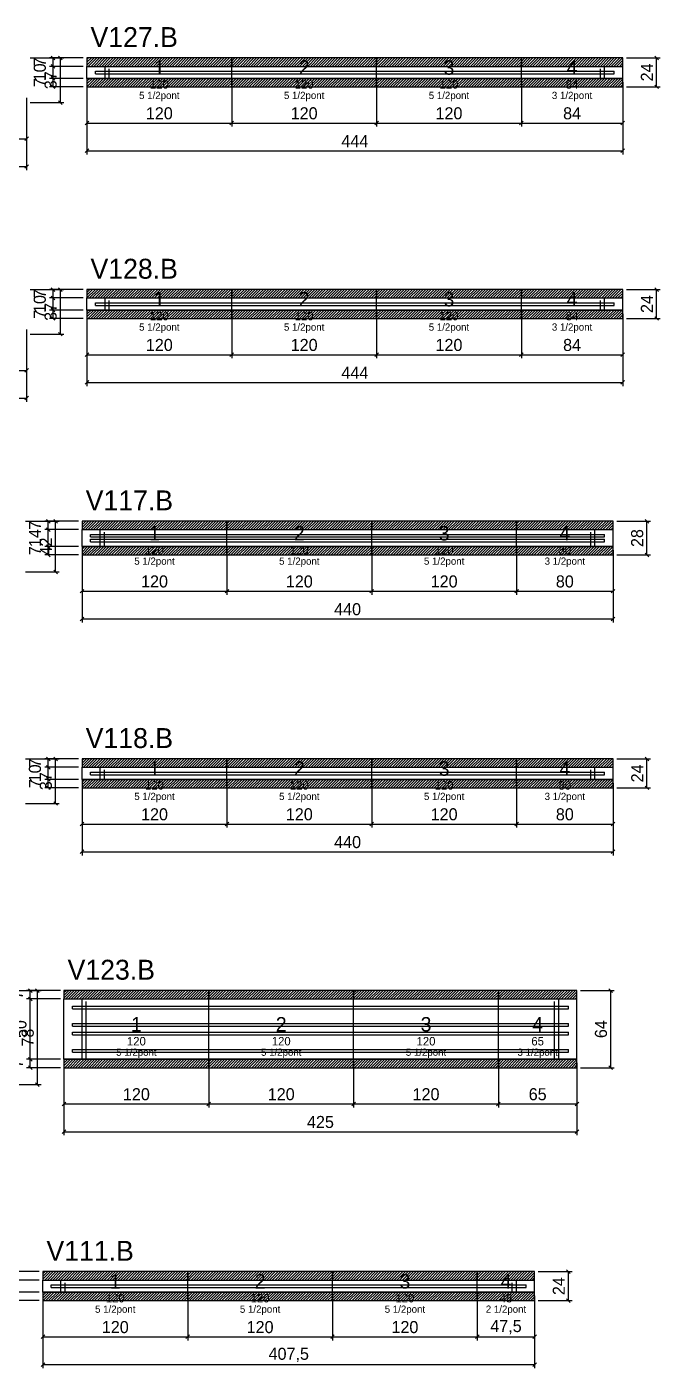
# Model space of a CAD drawing. Extents: x -72 to 3070, y -7480 to 1250.
# Drawn here: x 637 to 1162, y -5321 to -4209 of the extents above; entities that cross this region are included whole.
import ezdxf
from ezdxf.enums import TextEntityAlignment as Align

# ---------------------------------------------------------------- set-up
doc = ezdxf.new("R2010")
doc.units = 0
for name, color, linetype in [('5', 5, 'Continuous'), ('COTA', 241, 'Continuous'), ('NOMENCLATURA', 7, 'Continuous'), ('Painéis', 200, 'Continuous'), ('SARR_2.2x5', 40, 'Continuous'), ('SARR_2.2x7', 40, 'Continuous'), ('SARR_3.5x7', 81, 'Continuous'), ('SCO-___-LAJ', 224, 'Continuous'), ('texto', 7, 'Continuous')]:
    doc.layers.add(name, color=color, linetype=linetype)
doc.dimstyles.new('PAINEL', dxfattribs={"dimtxt": 10, "dimasz": 3, "dimexe": 3, "dimexo": 3, "dimgap": 3, "dimtad": 1, "dimblk": 'OBLIQUE', "dimblk1": 'OBLIQUE', "dimcen": 2.5, "dimclrd": 4, "dimclre": 4, "dimclrt": 240, "dimazin": 3, "dimtfac": 1, "dimtmove": 0, "dimatfit": 3})

# ---------------------------------------------------------------- blocks, each defined once
blk = doc.blocks.new('_OBLIQUE')
at = {"color": 0, "linetype": 'BYBLOCK'}
blk.add_line((-0.5, -0.5), (0.5, 0.5), dxfattribs=at)

msp = doc.modelspace()

# ---------------------------------------------------------------- hatches: boundary and pattern name
at = {"layer": 'COTA'}
h = msp.add_hatch(dxfattribs=at)
h.set_pattern_fill('ANSI31', scale=0.5)
h.paths.add_polyline_path([(687, -4242), (807, -4242), (807, -4235), (687, -4235)])
h = msp.add_hatch(dxfattribs=at)
h.set_pattern_fill('ANSI31', scale=0.5)
h.paths.add_polyline_path([(807, -4242), (927, -4242), (927, -4235), (807, -4235)])
h = msp.add_hatch(dxfattribs=at)
h.set_pattern_fill('ANSI31', scale=0.5)
h.paths.add_polyline_path([(927, -4242), (1047, -4242), (1047, -4235), (927, -4235)])
h = msp.add_hatch(dxfattribs=at)
h.set_pattern_fill('ANSI31', scale=0.5)
h.paths.add_polyline_path([(1047, -4242), (1131, -4242), (1131, -4235), (1047, -4235)])
h = msp.add_hatch(dxfattribs=at)
h.set_pattern_fill('ANSI31', scale=0.5)
h.paths.add_polyline_path([(687, -4259), (807, -4259), (807, -4252), (687, -4252)])
h = msp.add_hatch(dxfattribs=at)
h.set_pattern_fill('ANSI31', scale=0.5)
h.paths.add_polyline_path([(807, -4259), (927, -4259), (927, -4252), (807, -4252)])
h = msp.add_hatch(dxfattribs=at)
h.set_pattern_fill('ANSI31', scale=0.5)
h.paths.add_polyline_path([(927, -4259), (1047, -4259), (1047, -4252), (927, -4252)])
h = msp.add_hatch(dxfattribs=at)
h.set_pattern_fill('ANSI31', scale=0.5)
h.paths.add_polyline_path([(1047, -4259), (1131, -4259), (1131, -4252), (1047, -4252)])
h = msp.add_hatch(dxfattribs=at)
h.set_pattern_fill('ANSI31', scale=0.5)
h.paths.add_polyline_path([(687, -4434), (807, -4434), (807, -4427), (687, -4427)])
h = msp.add_hatch(dxfattribs=at)
h.set_pattern_fill('ANSI31', scale=0.5)
h.paths.add_polyline_path([(807, -4434), (927, -4434), (927, -4427), (807, -4427)])
h = msp.add_hatch(dxfattribs=at)
h.set_pattern_fill('ANSI31', scale=0.5)
h.paths.add_polyline_path([(927, -4434), (1047, -4434), (1047, -4427), (927, -4427)])
h = msp.add_hatch(dxfattribs=at)
h.set_pattern_fill('ANSI31', scale=0.5)
h.paths.add_polyline_path([(1047, -4434), (1131, -4434), (1131, -4427), (1047, -4427)])
h = msp.add_hatch(dxfattribs=at)
h.set_pattern_fill('ANSI31', scale=0.5)
h.paths.add_polyline_path([(687, -4451), (807, -4451), (807, -4444), (687, -4444)])
h = msp.add_hatch(dxfattribs=at)
h.set_pattern_fill('ANSI31', scale=0.5)
h.paths.add_polyline_path([(807, -4451), (927, -4451), (927, -4444), (807, -4444)])
h = msp.add_hatch(dxfattribs=at)
h.set_pattern_fill('ANSI31', scale=0.5)
h.paths.add_polyline_path([(927, -4451), (1047, -4451), (1047, -4444), (927, -4444)])
h = msp.add_hatch(dxfattribs=at)
h.set_pattern_fill('ANSI31', scale=0.5)
h.paths.add_polyline_path([(1047, -4451), (1131, -4451), (1131, -4444), (1047, -4444)])
h = msp.add_hatch(dxfattribs=at)
h.set_pattern_fill('ANSI31', scale=0.5)
h.paths.add_polyline_path([(683, -4626), (803, -4626), (803, -4619), (683, -4619)])
h = msp.add_hatch(dxfattribs=at)
h.set_pattern_fill('ANSI31', scale=0.5)
h.paths.add_polyline_path([(803, -4626), (923, -4626), (923, -4619), (803, -4619)])
h = msp.add_hatch(dxfattribs=at)
h.set_pattern_fill('ANSI31', scale=0.5)
h.paths.add_polyline_path([(923, -4626), (1043, -4626), (1043, -4619), (923, -4619)])
h = msp.add_hatch(dxfattribs=at)
h.set_pattern_fill('ANSI31', scale=0.5)
h.paths.add_polyline_path([(1043, -4626), (1123, -4626), (1123, -4619), (1043, -4619)])
h = msp.add_hatch(dxfattribs=at)
h.set_pattern_fill('ANSI31', scale=0.5)
h.paths.add_polyline_path([(683, -4647), (803, -4647), (803, -4640), (683, -4640)])
h = msp.add_hatch(dxfattribs=at)
h.set_pattern_fill('ANSI31', scale=0.5)
h.paths.add_polyline_path([(803, -4647), (923, -4647), (923, -4640), (803, -4640)])
h = msp.add_hatch(dxfattribs=at)
h.set_pattern_fill('ANSI31', scale=0.5)
h.paths.add_polyline_path([(923, -4647), (1043, -4647), (1043, -4640), (923, -4640)])
h = msp.add_hatch(dxfattribs=at)
h.set_pattern_fill('ANSI31', scale=0.5)
h.paths.add_polyline_path([(1043, -4647), (1123, -4647), (1123, -4640), (1043, -4640)])
h = msp.add_hatch(dxfattribs=at)
h.set_pattern_fill('ANSI31', scale=0.5)
h.paths.add_polyline_path([(683, -4823), (803, -4823), (803, -4816), (683, -4816)])
h = msp.add_hatch(dxfattribs=at)
h.set_pattern_fill('ANSI31', scale=0.5)
h.paths.add_polyline_path([(803, -4823), (923, -4823), (923, -4816), (803, -4816)])
h = msp.add_hatch(dxfattribs=at)
h.set_pattern_fill('ANSI31', scale=0.5)
h.paths.add_polyline_path([(923, -4823), (1043, -4823), (1043, -4816), (923, -4816)])
h = msp.add_hatch(dxfattribs=at)
h.set_pattern_fill('ANSI31', scale=0.5)
h.paths.add_polyline_path([(1043, -4823), (1123, -4823), (1123, -4816), (1043, -4816)])
h = msp.add_hatch(dxfattribs=at)
h.set_pattern_fill('ANSI31', scale=0.5)
h.paths.add_polyline_path([(683, -4840), (803, -4840), (803, -4833), (683, -4833)])
h = msp.add_hatch(dxfattribs=at)
h.set_pattern_fill('ANSI31', scale=0.5)
h.paths.add_polyline_path([(803, -4840), (923, -4840), (923, -4833), (803, -4833)])
h = msp.add_hatch(dxfattribs=at)
h.set_pattern_fill('ANSI31', scale=0.5)
h.paths.add_polyline_path([(923, -4840), (1043, -4840), (1043, -4833), (923, -4833)])
h = msp.add_hatch(dxfattribs=at)
h.set_pattern_fill('ANSI31', scale=0.5)
h.paths.add_polyline_path([(1043, -4840), (1123, -4840), (1123, -4833), (1043, -4833)])
h = msp.add_hatch(dxfattribs=at)
h.set_pattern_fill('ANSI31', scale=0.5)
h.paths.add_polyline_path([(668, -5015), (788, -5015), (788, -5008), (668, -5008)])
h = msp.add_hatch(dxfattribs=at)
h.set_pattern_fill('ANSI31', scale=0.5)
h.paths.add_polyline_path([(788, -5015), (908, -5015), (908, -5008), (788, -5008)])
h = msp.add_hatch(dxfattribs=at)
h.set_pattern_fill('ANSI31', scale=0.5)
h.paths.add_polyline_path([(908, -5015), (1028, -5015), (1028, -5008), (908, -5008)])
h = msp.add_hatch(dxfattribs=at)
h.set_pattern_fill('ANSI31', scale=0.5)
h.paths.add_polyline_path([(1028, -5015), (1093, -5015), (1093, -5008), (1028, -5008)])
h = msp.add_hatch(dxfattribs=at)
h.set_pattern_fill('ANSI31', scale=0.5)
h.paths.add_polyline_path([(668, -5072), (788, -5072), (788, -5065), (668, -5065)])
h = msp.add_hatch(dxfattribs=at)
h.set_pattern_fill('ANSI31', scale=0.5)
h.paths.add_polyline_path([(788, -5072), (908, -5072), (908, -5065), (788, -5065)])
h = msp.add_hatch(dxfattribs=at)
h.set_pattern_fill('ANSI31', scale=0.5)
h.paths.add_polyline_path([(908, -5072), (1028, -5072), (1028, -5065), (908, -5065)])
h = msp.add_hatch(dxfattribs=at)
h.set_pattern_fill('ANSI31', scale=0.5)
h.paths.add_polyline_path([(1028, -5072), (1093, -5072), (1093, -5065), (1028, -5065)])
h = msp.add_hatch(dxfattribs=at)
h.set_pattern_fill('ANSI31', scale=0.5)
h.paths.add_polyline_path([(650.5, -5248), (770.5, -5248), (770.5, -5241), (650.5, -5241)])
h = msp.add_hatch(dxfattribs=at)
h.set_pattern_fill('ANSI31', scale=0.5)
h.paths.add_polyline_path([(770.5, -5248), (890.5, -5248), (890.5, -5241), (770.5, -5241)])
h = msp.add_hatch(dxfattribs=at)
h.set_pattern_fill('ANSI31', scale=0.5)
h.paths.add_polyline_path([(890.5, -5248), (1010.5, -5248), (1010.5, -5241), (890.5, -5241)])
h = msp.add_hatch(dxfattribs=at)
h.set_pattern_fill('ANSI31', scale=0.5)
h.paths.add_polyline_path([(1010.5, -5248), (1058, -5248), (1058, -5241), (1010.5, -5241)])
h = msp.add_hatch(dxfattribs=at)
h.set_pattern_fill('ANSI31', scale=0.5)
h.paths.add_polyline_path([(650.5, -5265), (770.5, -5265), (770.5, -5258), (650.5, -5258)])
h = msp.add_hatch(dxfattribs=at)
h.set_pattern_fill('ANSI31', scale=0.5)
h.paths.add_polyline_path([(770.5, -5265), (890.5, -5265), (890.5, -5258), (770.5, -5258)])
h = msp.add_hatch(dxfattribs=at)
h.set_pattern_fill('ANSI31', scale=0.5)
h.paths.add_polyline_path([(890.5, -5265), (1010.5, -5265), (1010.5, -5258), (890.5, -5258)])
h = msp.add_hatch(dxfattribs=at)
h.set_pattern_fill('ANSI31', scale=0.5)
h.paths.add_polyline_path([(1010.5, -5265), (1058, -5265), (1058, -5258), (1010.5, -5258)])

# ---------------------------------------------------------------- linework, layer by layer
at = {"layer": 'Painéis'}
for p, q in [((687, -4242), (807, -4242)), ((687, -4252), (687, -4242)), ((807, -4252), (807, -4242)), ((807, -4252), (807, -4242)), ((807, -4242), (927, -4242)), ((807, -4252), (807, -4242)), ((927, -4252), (927, -4242)), ((927, -4252), (927, -4242)), ((927, -4242), (1047, -4242)), ((927, -4252), (927, -4242)), ((1047, -4252), (1047, -4242)), ((1047, -4252), (1047, -4242)), ((1047, -4242), (1131, -4242)), ((1047, -4252), (1047, -4242)), ((1131, -4252), (1131, -4242)), ((687, -4252), (807, -4252)), ((807, -4252), (927, -4252)), ((927, -4252), (1047, -4252)), ((1047, -4252), (1131, -4252)), ((687, -4434), (807, -4434)), ((687, -4444), (687, -4434)), ((807, -4444), (807, -4434)), ((807, -4444), (807, -4434)), ((807, -4434), (927, -4434)), ((807, -4444), (807, -4434)), ((927, -4444), (927, -4434)), ((927, -4444), (927, -4434)), ((927, -4434), (1047, -4434)), ((927, -4444), (927, -4434)), ((1047, -4444), (1047, -4434)), ((1047, -4444), (1047, -4434)), ((1047, -4434), (1131, -4434)), ((1047, -4444), (1047, -4434)), ((1131, -4444), (1131, -4434)), ((687, -4444), (807, -4444)), ((807, -4444), (927, -4444)), ((927, -4444), (1047, -4444)), ((1047, -4444), (1131, -4444)), ((683, -4626), (803, -4626)), ((683, -4640), (683, -4626)), ((803, -4640), (803, -4626)), ((803, -4640), (803, -4626)), ((803, -4626), (923, -4626)), ((803, -4640), (803, -4626)), ((923, -4640), (923, -4626)), ((923, -4640), (923, -4626)), ((923, -4626), (1043, -4626)), ((923, -4640), (923, -4626)), ((1043, -4640), (1043, -4626)), ((1043, -4640), (1043, -4626)), ((1043, -4626), (1123, -4626)), ((1043, -4640), (1043, -4626)), ((1123, -4640), (1123, -4626)), ((683, -4640), (803, -4640)), ((803, -4640), (923, -4640)), ((923, -4640), (1043, -4640)), ((1043, -4640), (1123, -4640)), ((683, -4823), (803, -4823)), ((683, -4833), (683, -4823)), ((803, -4833), (803, -4823)), ((803, -4833), (803, -4823)), ((803, -4823), (923, -4823)), ((803, -4833), (803, -4823)), ((923, -4833), (923, -4823)), ((923, -4833), (923, -4823)), ((923, -4823), (1043, -4823)), ((923, -4833), (923, -4823)), ((1043, -4833), (1043, -4823)), ((1043, -4833), (1043, -4823)), ((1043, -4823), (1123, -4823)), ((1043, -4833), (1043, -4823)), ((1123, -4833), (1123, -4823)), ((683, -4833), (803, -4833)), ((803, -4833), (923, -4833)), ((923, -4833), (1043, -4833)), ((1043, -4833), (1123, -4833)), ((668, -5015), (788, -5015)), ((668, -5065), (668, -5015)), ((788, -5065), (788, -5015)), ((788, -5065), (788, -5015)), ((788, -5015), (908, -5015)), ((788, -5065), (788, -5015)), ((908, -5065), (908, -5015)), ((908, -5065), (908, -5015)), ((908, -5015), (1028, -5015)), ((908, -5065), (908, -5015)), ((1028, -5065), (1028, -5015)), ((1028, -5065), (1028, -5015)), ((1028, -5015), (1093, -5015)), ((1028, -5065), (1028, -5015)), ((1093, -5065), (1093, -5015)), ((668, -5065), (788, -5065)), ((788, -5065), (908, -5065)), ((908, -5065), (1028, -5065)), ((1028, -5065), (1093, -5065)), ((650.5, -5248), (770.5, -5248)), ((650.5, -5258), (650.5, -5248)), ((650.5, -5258), (770.5, -5258)), ((770.5, -5258), (770.5, -5248)), ((770.5, -5258), (770.5, -5248)), ((770.5, -5248), (890.5, -5248)), ((770.5, -5258), (770.5, -5248)), ((770.5, -5258), (890.5, -5258)), ((890.5, -5258), (890.5, -5248)), ((890.5, -5258), (890.5, -5248)), ((890.5, -5248), (1010.5, -5248)), ((890.5, -5258), (890.5, -5248)), ((890.5, -5258), (1010.5, -5258)), ((1010.5, -5258), (1010.5, -5248)), ((1010.5, -5258), (1010.5, -5248)), ((1010.5, -5248), (1058, -5248)), ((1010.5, -5258), (1010.5, -5248)), ((1010.5, -5258), (1058, -5258)), ((1058, -5258), (1058, -5248))]:
    msp.add_line(p, q, dxfattribs=at)
at = {"layer": 'SARR_2.2x5'}
for p, q in [((694, -4245.9), (807, -4245.9)), ((694, -4248.1), (694, -4245.9)), ((807, -4248.1), (807, -4245.9)), ((807, -4245.9), (927, -4245.9)), ((807, -4248.1), (807, -4245.9)), ((927, -4248.1), (927, -4245.9)), ((927, -4245.9), (1047, -4245.9)), ((927, -4248.1), (927, -4245.9)), ((1047, -4248.1), (1047, -4245.9)), ((1047, -4245.9), (1124, -4245.9)), ((1047, -4248.1), (1047, -4245.9)), ((1124, -4248.1), (1124, -4245.9)), ((694, -4248.1), (807, -4248.1)), ((807, -4248.1), (927, -4248.1)), ((927, -4248.1), (1047, -4248.1)), ((1047, -4248.1), (1124, -4248.1)), ((694, -4437.9), (807, -4437.9)), ((694, -4440.1), (694, -4437.9)), ((694, -4440.1), (807, -4440.1)), ((807, -4440.1), (807, -4437.9)), ((807, -4437.9), (927, -4437.9)), ((807, -4440.1), (807, -4437.9)), ((807, -4440.1), (927, -4440.1)), ((927, -4440.1), (927, -4437.9)), ((927, -4437.9), (1047, -4437.9)), ((927, -4440.1), (927, -4437.9)), ((927, -4440.1), (1047, -4440.1)), ((1047, -4440.1), (1047, -4437.9)), ((1047, -4437.9), (1124, -4437.9)), ((1047, -4440.1), (1047, -4437.9)), ((1047, -4440.1), (1124, -4440.1)), ((1124, -4440.1), (1124, -4437.9)), ((690, -4629.9), (803, -4629.9)), ((690, -4632.1), (690, -4629.9)), ((690, -4632.1), (803, -4632.1)), ((690, -4633.9), (803, -4633.9)), ((690, -4636.1), (690, -4633.9)), ((803, -4632.1), (803, -4629.9)), ((803, -4629.9), (923, -4629.9)), ((803, -4632.1), (803, -4629.9)), ((803, -4632.1), (923, -4632.1)), ((803, -4636.1), (803, -4633.9)), ((803, -4633.9), (923, -4633.9)), ((803, -4636.1), (803, -4633.9)), ((923, -4632.1), (923, -4629.9)), ((923, -4629.9), (1043, -4629.9)), ((923, -4632.1), (923, -4629.9)), ((923, -4632.1), (1043, -4632.1)), ((923, -4636.1), (923, -4633.9)), ((923, -4633.9), (1043, -4633.9)), ((923, -4636.1), (923, -4633.9)), ((1043, -4632.1), (1043, -4629.9)), ((1043, -4629.9), (1116, -4629.9)), ((1043, -4632.1), (1043, -4629.9)), ((1043, -4632.1), (1116, -4632.1)), ((1043, -4636.1), (1043, -4633.9)), ((1043, -4633.9), (1116, -4633.9)), ((1043, -4636.1), (1043, -4633.9)), ((1116, -4632.1), (1116, -4629.9)), ((1116, -4636.1), (1116, -4633.9)), ((690, -4636.1), (803, -4636.1)), ((803, -4636.1), (923, -4636.1)), ((923, -4636.1), (1043, -4636.1)), ((1043, -4636.1), (1116, -4636.1)), ((690, -4826.9), (803, -4826.9)), ((690, -4829.1), (690, -4826.9)), ((690, -4829.1), (803, -4829.1)), ((803, -4829.1), (803, -4826.9)), ((803, -4826.9), (923, -4826.9)), ((803, -4829.1), (803, -4826.9)), ((803, -4829.1), (923, -4829.1)), ((923, -4829.1), (923, -4826.9)), ((923, -4826.9), (1043, -4826.9)), ((923, -4829.1), (923, -4826.9)), ((923, -4829.1), (1043, -4829.1)), ((1043, -4829.1), (1043, -4826.9)), ((1043, -4826.9), (1116, -4826.9)), ((1043, -4829.1), (1043, -4826.9)), ((1043, -4829.1), (1116, -4829.1)), ((1116, -4829.1), (1116, -4826.9)), ((657.5, -5251.9), (770.5, -5251.9)), ((657.5, -5254.1), (657.5, -5251.9)), ((657.5, -5254.1), (770.5, -5254.1)), ((770.5, -5254.1), (770.5, -5251.9)), ((770.5, -5251.9), (890.5, -5251.9)), ((770.5, -5254.1), (770.5, -5251.9)), ((770.5, -5254.1), (890.5, -5254.1)), ((890.5, -5254.1), (890.5, -5251.9)), ((890.5, -5251.9), (1010.5, -5251.9)), ((890.5, -5254.1), (890.5, -5251.9)), ((890.5, -5254.1), (1010.5, -5254.1)), ((1010.5, -5254.1), (1010.5, -5251.9)), ((1010.5, -5251.9), (1051, -5251.9)), ((1010.5, -5254.1), (1010.5, -5251.9)), ((1010.5, -5254.1), (1051, -5254.1)), ((1051, -5254.1), (1051, -5251.9))]:
    msp.add_line(p, q, dxfattribs=at)
at = {"layer": 'SARR_2.2x7'}
for p, q in [((675, -5020.9), (788, -5020.9)), ((675, -5023.1), (675, -5020.9)), ((675, -5023.1), (788, -5023.1)), ((788, -5023.1), (788, -5020.9)), ((788, -5020.9), (908, -5020.9)), ((788, -5023.1), (788, -5020.9)), ((788, -5023.1), (908, -5023.1)), ((908, -5023.1), (908, -5020.9)), ((908, -5020.9), (1028, -5020.9)), ((908, -5023.1), (908, -5020.9)), ((908, -5023.1), (1028, -5023.1)), ((1028, -5023.1), (1028, -5020.9)), ((1028, -5020.9), (1086, -5020.9)), ((1028, -5023.1), (1028, -5020.9)), ((1028, -5023.1), (1086, -5023.1)), ((1086, -5023.1), (1086, -5020.9)), ((675, -5035.4), (788, -5035.4)), ((675, -5037.6), (675, -5035.4)), ((788, -5037.6), (788, -5035.4)), ((788, -5035.4), (908, -5035.4)), ((788, -5037.6), (788, -5035.4)), ((908, -5037.6), (908, -5035.4)), ((908, -5035.4), (1028, -5035.4)), ((908, -5037.6), (908, -5035.4)), ((1028, -5037.6), (1028, -5035.4)), ((1028, -5035.4), (1086, -5035.4)), ((1028, -5037.6), (1028, -5035.4)), ((1086, -5037.6), (1086, -5035.4)), ((675, -5037.6), (788, -5037.6)), ((675, -5042.4), (788, -5042.4)), ((675, -5044.6), (675, -5042.4)), ((675, -5044.6), (788, -5044.6)), ((788, -5037.6), (908, -5037.6)), ((788, -5044.6), (788, -5042.4)), ((788, -5042.4), (908, -5042.4)), ((788, -5044.6), (788, -5042.4)), ((788, -5044.6), (908, -5044.6)), ((908, -5037.6), (1028, -5037.6)), ((908, -5044.6), (908, -5042.4)), ((908, -5042.4), (1028, -5042.4)), ((908, -5044.6), (908, -5042.4)), ((908, -5044.6), (1028, -5044.6)), ((1028, -5037.6), (1086, -5037.6)), ((1028, -5044.6), (1028, -5042.4)), ((1028, -5042.4), (1086, -5042.4)), ((1028, -5044.6), (1028, -5042.4)), ((1028, -5044.6), (1086, -5044.6)), ((1086, -5044.6), (1086, -5042.4)), ((675, -5056.9), (788, -5056.9)), ((675, -5059.1), (675, -5056.9)), ((788, -5059.1), (788, -5056.9)), ((788, -5056.9), (908, -5056.9)), ((788, -5059.1), (788, -5056.9)), ((908, -5059.1), (908, -5056.9)), ((908, -5056.9), (1028, -5056.9)), ((908, -5059.1), (908, -5056.9)), ((1028, -5059.1), (1028, -5056.9)), ((1028, -5056.9), (1086, -5056.9)), ((1028, -5059.1), (1028, -5056.9)), ((1086, -5059.1), (1086, -5056.9)), ((675, -5059.1), (788, -5059.1)), ((788, -5059.1), (908, -5059.1)), ((908, -5059.1), (1028, -5059.1)), ((1028, -5059.1), (1086, -5059.1))]:
    msp.add_line(p, q, dxfattribs=at)
at = {"layer": 'SARR_3.5x7'}
for p, q in [((702, -4252), (702, -4242)), ((705.5, -4252), (705.5, -4244.2)), ((1112.5, -4252), (1112.5, -4244.2)), ((1116, -4252), (1116, -4242)), ((702, -4252), (705.5, -4252)), ((1112.5, -4252), (1116, -4252)), ((702, -4444), (702, -4434)), ((1116, -4444), (1116, -4434)), ((702, -4444), (705.5, -4444)), ((705.5, -4444), (705.5, -4436.2)), ((1112.5, -4444), (1112.5, -4436.2)), ((1112.5, -4444), (1116, -4444)), ((698, -4640), (698, -4626)), ((701.5, -4640), (701.5, -4628.2)), ((1104.5, -4640), (1104.5, -4628.2)), ((1108, -4640), (1108, -4626)), ((698, -4640), (701.5, -4640)), ((1104.5, -4640), (1108, -4640)), ((698, -4833), (698, -4823)), ((1108, -4833), (1108, -4823)), ((698, -4833), (701.5, -4833)), ((701.5, -4833), (701.5, -4825.2)), ((1104.5, -4833), (1104.5, -4825.2)), ((1104.5, -4833), (1108, -4833)), ((683, -5065), (683, -5015)), ((686.5, -5065), (686.5, -5017.2)), ((1074.5, -5065), (1074.5, -5017.2)), ((1078, -5065), (1078, -5015)), ((683, -5065), (686.5, -5065)), ((1074.5, -5065), (1078, -5065)), ((665.5, -5258), (665.5, -5248)), ((665.5, -5258), (669, -5258)), ((669, -5258), (669, -5250.2)), ((1039.5, -5258), (1039.5, -5250.2)), ((1039.5, -5258), (1043, -5258)), ((1043, -5258), (1043, -5248))]:
    msp.add_line(p, q, dxfattribs=at)
at = {"layer": 'SCO-___-LAJ'}
for points in [[(687, -4242), (807, -4242), (807, -4235), (687, -4235)], [(807, -4242), (927, -4242), (927, -4235), (807, -4235)], [(927, -4242), (1047, -4242), (1047, -4235), (927, -4235)], [(1047, -4242), (1131, -4242), (1131, -4235), (1047, -4235)], [(687, -4259), (807, -4259), (807, -4252), (687, -4252)], [(807, -4259), (927, -4259), (927, -4252), (807, -4252)], [(927, -4259), (1047, -4259), (1047, -4252), (927, -4252)], [(1047, -4259), (1131, -4259), (1131, -4252), (1047, -4252)], [(687, -4434), (807, -4434), (807, -4427), (687, -4427)], [(807, -4434), (927, -4434), (927, -4427), (807, -4427)], [(927, -4434), (1047, -4434), (1047, -4427), (927, -4427)], [(1047, -4434), (1131, -4434), (1131, -4427), (1047, -4427)], [(687, -4451), (807, -4451), (807, -4444), (687, -4444)], [(807, -4451), (927, -4451), (927, -4444), (807, -4444)], [(927, -4451), (1047, -4451), (1047, -4444), (927, -4444)], [(1047, -4451), (1131, -4451), (1131, -4444), (1047, -4444)], [(683, -4626), (803, -4626), (803, -4619), (683, -4619)], [(803, -4626), (923, -4626), (923, -4619), (803, -4619)], [(923, -4626), (1043, -4626), (1043, -4619), (923, -4619)], [(1043, -4626), (1123, -4626), (1123, -4619), (1043, -4619)], [(683, -4647), (803, -4647), (803, -4640), (683, -4640)], [(803, -4647), (923, -4647), (923, -4640), (803, -4640)], [(923, -4647), (1043, -4647), (1043, -4640), (923, -4640)], [(1043, -4647), (1123, -4647), (1123, -4640), (1043, -4640)], [(683, -4823), (803, -4823), (803, -4816), (683, -4816)], [(803, -4823), (923, -4823), (923, -4816), (803, -4816)], [(923, -4823), (1043, -4823), (1043, -4816), (923, -4816)], [(1043, -4823), (1123, -4823), (1123, -4816), (1043, -4816)], [(683, -4840), (803, -4840), (803, -4833), (683, -4833)], [(803, -4840), (923, -4840), (923, -4833), (803, -4833)], [(923, -4840), (1043, -4840), (1043, -4833), (923, -4833)], [(1043, -4840), (1123, -4840), (1123, -4833), (1043, -4833)], [(668, -5015), (788, -5015), (788, -5008), (668, -5008)], [(788, -5015), (908, -5015), (908, -5008), (788, -5008)], [(908, -5015), (1028, -5015), (1028, -5008), (908, -5008)], [(1028, -5015), (1093, -5015), (1093, -5008), (1028, -5008)], [(668, -5072), (788, -5072), (788, -5065), (668, -5065)], [(788, -5072), (908, -5072), (908, -5065), (788, -5065)], [(908, -5072), (1028, -5072), (1028, -5065), (908, -5065)], [(1028, -5072), (1093, -5072), (1093, -5065), (1028, -5065)], [(650.5, -5248), (770.5, -5248), (770.5, -5241), (650.5, -5241)], [(770.5, -5248), (890.5, -5248), (890.5, -5241), (770.5, -5241)], [(890.5, -5248), (1010.5, -5248), (1010.5, -5241), (890.5, -5241)], [(1010.5, -5248), (1058, -5248), (1058, -5241), (1010.5, -5241)], [(650.5, -5265), (770.5, -5265), (770.5, -5258), (650.5, -5258)], [(770.5, -5265), (890.5, -5265), (890.5, -5258), (770.5, -5258)], [(890.5, -5265), (1010.5, -5265), (1010.5, -5258), (890.5, -5258)], [(1010.5, -5265), (1058, -5265), (1058, -5258), (1010.5, -5258)]]:
    msp.add_lwpolyline(points, close=True, dxfattribs=at)

# ---------------------------------------------------------------- texts
at = {"layer": '5'}
for s, height, p in [('1', 12, (747, -4243)), ('2', 12, (867, -4243)), ('3', 12, (987, -4243)), ('4', 12, (1089, -4243)), ('120', 7, (747, -4257)), ('120', 7, (867, -4257)), ('120', 7, (987, -4257)), ('84', 7, (1089, -4257)), ('1', 12, (747, -4435)), ('2', 12, (867, -4435)), ('3', 12, (987, -4435)), ('4', 12, (1089, -4435)), ('120', 7, (747, -4449)), ('120', 7, (867, -4449)), ('120', 7, (987, -4449)), ('84', 7, (1089, -4449)), ('1', 12, (743, -4629)), ('2', 12, (863, -4629)), ('3', 12, (983, -4629)), ('4', 12, (1083, -4629)), ('120', 7, (743, -4643)), ('120', 7, (863, -4643)), ('120', 7, (983, -4643)), ('80', 7, (1083, -4643)), ('1', 12, (743, -4824)), ('2', 12, (863, -4824)), ('3', 12, (983, -4824)), ('4', 12, (1083, -4824)), ('120', 7, (743, -4838)), ('120', 7, (863, -4838)), ('120', 7, (983, -4838)), ('80', 7, (1083, -4838)), ('1', 12, (728, -5036)), ('2', 12, (848, -5036)), ('3', 12, (968, -5036)), ('4', 12, (1060.5, -5036)), ('120', 7, (728, -5050)), ('120', 7, (848, -5050)), ('120', 7, (968, -5050)), ('65', 7, (1060.5, -5050)), ('1', 12, (710.5, -5249)), ('2', 12, (830.5, -5249)), ('3', 12, (950.5, -5249)), ('4', 12, (1034.25, -5249)), ('120', 7, (710.5, -5263)), ('120', 7, (830.5, -5263)), ('120', 7, (950.5, -5263)), ('48', 7, (1034.25, -5263))]:
    msp.add_text(s, height=height, dxfattribs=at).set_placement(p, align=Align.MIDDLE_CENTER)
at = {"layer": 'NOMENCLATURA'}
for s, p in [('V127.B', (690, -4226)), ('V128.B', (690, -4418)), ('V117.B', (686, -4610)), ('V118.B', (686, -4807)), ('V123.B', (671, -4999)), ('V111.B', (653.5, -5232))]:
    msp.add_text(s, height=16.5, dxfattribs=at).set_placement(p)
at = {"layer": 'texto', "char_height": 6, "attachment_point": 5}
for s, insert in [('5 1/2pont', (747, -4267)), ('5 1/2pont', (867, -4267)), ('5 1/2pont', (987, -4267)), ('3 1/2pont', (1089, -4267)), ('5 1/2pont', (747, -4459)), ('5 1/2pont', (867, -4459)), ('5 1/2pont', (987, -4459)), ('3 1/2pont', (1089, -4459)), ('5 1/2pont', (743, -4653)), ('5 1/2pont', (863, -4653)), ('5 1/2pont', (983, -4653)), ('3 1/2pont', (1083, -4653)), ('5 1/2pont', (743, -4848)), ('5 1/2pont', (863, -4848)), ('5 1/2pont', (983, -4848)), ('3 1/2pont', (1083, -4848)), ('5 1/2pont', (728, -5060)), ('5 1/2pont', (848, -5060)), ('5 1/2pont', (968, -5060)), ('3 1/2pont', (1060.5, -5060)), ('5 1/2pont', (710.5, -5273)), ('5 1/2pont', (830.5, -5273)), ('5 1/2pont', (950.5, -5273)), ('2 1/2pont', (1034.25, -5273))]:
    msp.add_mtext(s, dxfattribs=dict(at, insert=insert))

# ---------------------------------------------------------------- dimensions: what is measured, and where the dimension line sits
at = {"layer": 'COTA'}
for base, p1, p2 in [((665, -4272), (637, -4272), (637, -4235)), ((659, -4242), (687, -4242), (687, -4235)), ((1159, -4259), (1131, -4259), (1131, -4235)), ((659, -4252), (687, -4252), (687, -4242)), ((659, -4259), (687, -4259), (687, -4252)), ((665, -4464), (637, -4464), (637, -4427)), ((659, -4434), (687, -4434), (687, -4427)), ((659, -4444), (687, -4444), (687, -4434)), ((1159, -4451), (1131, -4451), (1131, -4427)), ((659, -4451), (687, -4451), (687, -4444)), ((661, -4661), (633, -4661), (633, -4619)), ((655, -4626), (683, -4626), (683, -4619)), ((655, -4640), (683, -4640), (683, -4626)), ((1151, -4647), (1123, -4647), (1123, -4619)), ((655, -4647), (683, -4647), (683, -4640)), ((661, -4853), (633, -4853), (633, -4816)), ((655, -4823), (683, -4823), (683, -4816)), ((655, -4833), (683, -4833), (683, -4823)), ((1151, -4840), (1123, -4840), (1123, -4816)), ((655, -4840), (683, -4840), (683, -4833)), ((646, -5086), (618, -5086), (618, -5008)), ((640, -5015), (668, -5015), (668, -5008)), ((640, -5065), (668, -5065), (668, -5015)), ((1121, -5072), (1093, -5072), (1093, -5008)), ((640, -5072), (668, -5072), (668, -5065)), ((622.5, -5248), (650.5, -5248), (650.5, -5241)), ((622.5, -5258), (650.5, -5258), (650.5, -5248)), ((1086, -5265), (1058, -5265), (1058, -5241)), ((622.5, -5265), (650.5, -5265), (650.5, -5258))]:
    msp.add_linear_dim(base=base, p1=p1, p2=p2, angle=90, dimstyle='PAINEL', dxfattribs=at).render()
for base, p1, p2 in [((687, -4289), (687, -4252), (807, -4252)), ((687, -4312), (687, -4252), (1131, -4252)), ((807, -4289), (807, -4252), (927, -4252)), ((927, -4289), (927, -4252), (1047, -4252)), ((1047, -4289), (1047, -4252), (1131, -4252)), ((193, -4325), (193, -4265), (637, -4265)), ((553, -4302), (553, -4265), (637, -4265)), ((687, -4481), (687, -4444), (807, -4444)), ((687, -4504), (687, -4444), (1131, -4444)), ((807, -4481), (807, -4444), (927, -4444)), ((927, -4481), (927, -4444), (1047, -4444)), ((1047, -4481), (1047, -4444), (1131, -4444)), ((193, -4517), (193, -4457), (637, -4457)), ((553, -4494), (553, -4457), (637, -4457)), ((683, -4677), (683, -4640), (803, -4640)), ((683, -4700), (683, -4640), (1123, -4640)), ((803, -4677), (803, -4640), (923, -4640)), ((923, -4677), (923, -4640), (1043, -4640)), ((1043, -4677), (1043, -4640), (1123, -4640)), ((683, -4870), (683, -4833), (803, -4833)), ((683, -4893), (683, -4833), (1123, -4833)), ((803, -4870), (803, -4833), (923, -4833)), ((923, -4870), (923, -4833), (1043, -4833)), ((1043, -4870), (1043, -4833), (1123, -4833)), ((668, -5102), (668, -5065), (788, -5065)), ((668, -5125), (668, -5065), (1093, -5065)), ((788, -5102), (788, -5065), (908, -5065)), ((908, -5102), (908, -5065), (1028, -5065)), ((1028, -5102), (1028, -5065), (1093, -5065)), ((650.5, -5295), (650.5, -5258), (770.5, -5258)), ((650.5, -5318), (650.5, -5258), (1058, -5258)), ((770.5, -5295), (770.5, -5258), (890.5, -5258)), ((890.5, -5295), (890.5, -5258), (1010.5, -5258)), ((1010.5, -5295), (1010.5, -5258), (1058, -5258))]:
    msp.add_linear_dim(base=base, p1=p1, p2=p2, dimstyle='PAINEL', dxfattribs=at).render()

doc.saveas('drawing.dxf')
